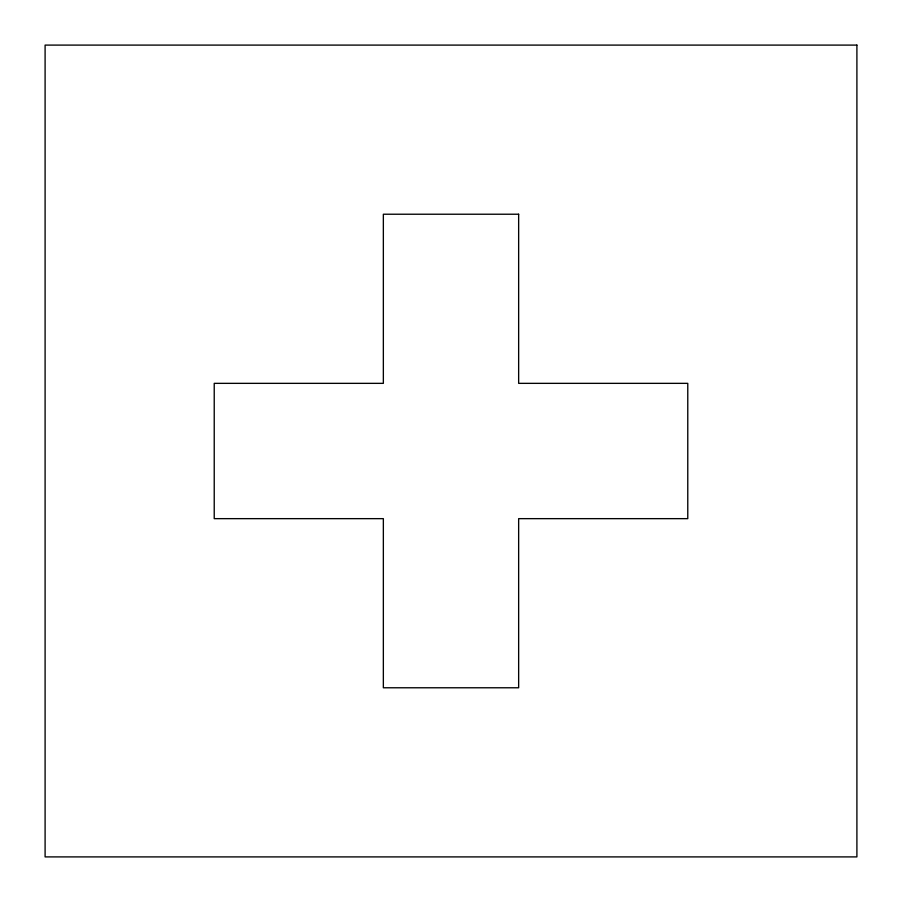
<?xml version="1.0" encoding="UTF-8"?>
<svg xmlns="http://www.w3.org/2000/svg" width="902" height="902" viewBox="0 0 902 902"><rect width="100%" height="100%" fill="white"/><g stroke="black" fill="none" stroke-linecap="round" stroke-linejoin="round"><path stroke-width="1.35" d="M856.9 45.1L45.1 45.1L45.1 856.9L856.9 856.9L856.9 45.1M518.65 214.225L383.35 214.225L383.35 383.35L214.225 383.35L214.225 518.65L383.35 518.65L383.35 687.775L518.65 687.775L518.65 518.65L687.775 518.65L687.775 383.35L518.65 383.35L518.65 214.225"/></g></svg>
